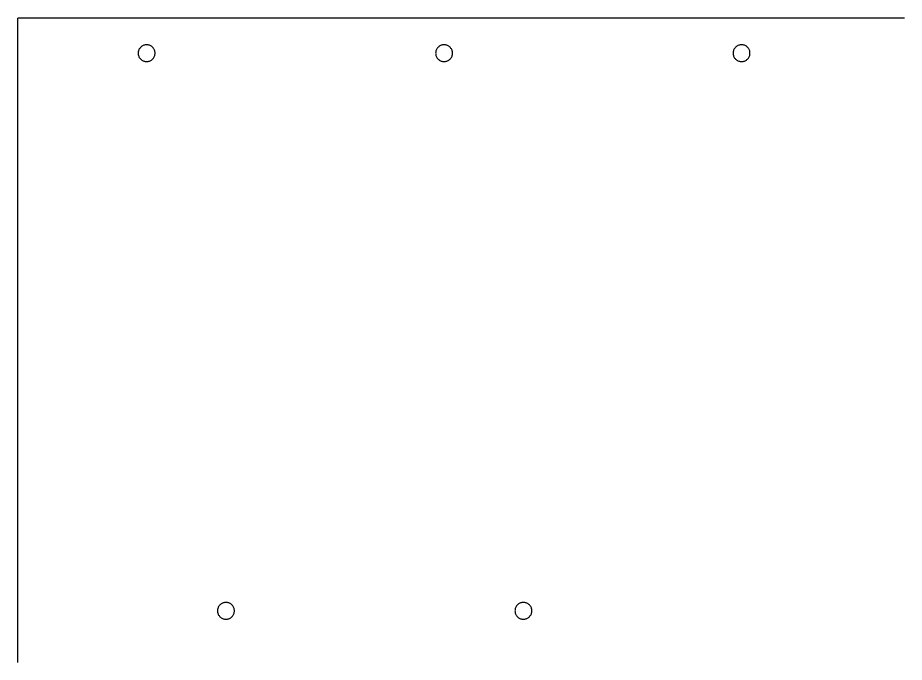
# Model space of a CAD drawing. Header units: millimetres. Extents: x 0 to 1218, y -458 to 26.
# Drawn here: x 860 to 1038.8, y -327.7 to -197.7 of the extents above; entities that cross this region are included whole.
import ezdxf

# ---------------------------------------------------------------- set-up
doc = ezdxf.new("R2010")
doc.units = ezdxf.units.MM
doc.layers.add('GEOMETRY', color=7, linetype='Continuous')

msp = doc.modelspace()

# ---------------------------------------------------------------- linework, layer by layer
at = {"layer": 'GEOMETRY'}
msp.add_lwpolyline([(860, -327.7843), (860, -327.5344), (860, -327.2844), (860, -327.0344), (860, -326.7845), (860, -326.5345), (860, -326.2845), (860, -326.0346), (860, -325.7846), (860, -325.5346), (860, -325.2847), (860, -325.0347), (860, -324.7847), (860, -324.5348), (860, -324.2848), (860, -324.0348), (860, -323.7849), (860, -323.5349), (860, -323.2849), (860, -323.035), (860, -322.785), (860, -322.535), (860, -322.2851), (860, -322.0351), (860, -321.7851), (860, -321.5352), (860, -321.2852), (860, -321.0352), (860, -320.7853), (860, -320.5353), (860, -320.2853), (860, -320.0354), (860, -319.7854), (860, -319.5354), (860, -319.2855), (860, -319.0355), (860, -318.7855), (860, -318.5356), (860, -318.2856), (860, -318.0356), (860, -317.7857), (860, -317.5357), (860, -317.2857), (860, -317.0358), (860, -316.7858), (860, -316.5358), (860, -316.2859), (860, -316.0359), (860, -315.7859), (860, -315.536), (860, -315.286), (860, -315.0361), (860, -314.7861), (860, -314.5361), (860, -314.2862), (860, -314.0362), (860, -313.7862), (860, -313.5363), (860, -313.2863), (860, -313.0363), (860, -312.7864), (860, -312.5364), (860, -312.2864), (860, -312.0365), (860, -311.7865), (860, -311.5365), (860, -311.2866), (860, -311.0366), (860, -310.7866), (860, -310.5367), (860, -310.2867), (860, -310.0367), (860, -309.7868), (860, -309.5368), (860, -309.2868), (860, -309.0369), (860, -308.7869), (860, -308.5369), (860, -308.287), (860, -308.037), (860, -307.787), (860, -307.5371), (860, -307.2871), (860, -307.0371), (860, -306.7872), (860, -306.5372), (860, -306.2872), (860, -306.0373), (860, -305.7873), (860, -305.5373), (860, -305.2874), (860, -305.0374), (860, -304.7874), (860, -304.5375), (860, -304.2875), (860, -304.0375), (860, -303.7876), (860, -303.5376), (860, -303.2876), (860, -303.0377), (860, -302.7877), (860, -302.5377), (860, -302.2878), (860, -302.0378), (860, -301.7878), (860, -301.5379), (860, -301.2879), (860, -301.0379), (860, -300.788), (860, -300.538), (860, -300.2881), (860, -300.0381), (860, -299.7881), (860, -299.5382), (860, -299.2882), (860, -299.0382), (860, -298.7883), (860, -298.5383), (860, -298.2883), (860, -298.0384), (860, -297.7884), (860, -297.5384), (860, -297.2885), (860, -297.0385), (860, -296.7885), (860, -296.5386), (860, -296.2886), (860, -296.0386), (860, -295.7887), (860, -295.5387), (860, -295.2887), (860, -295.0388), (860, -294.7888), (860, -294.5388), (860, -294.2889), (860, -294.0389), (860, -293.7889), (860, -293.539), (860, -293.289), (860, -293.039), (860, -292.7891), (860, -292.5391), (860, -292.2891), (860, -292.0392), (860, -291.7892), (860, -291.5392), (860, -291.2893), (860, -291.0393), (860, -290.7893), (860, -290.5394), (860, -290.2894), (860, -290.0394), (860, -289.7895), (860, -289.5395), (860, -289.2895), (860, -289.0396), (860, -288.7896), (860, -288.5396), (860, -288.2897), (860, -288.0397), (860, -287.7897), (860, -287.5398), (860, -287.2898), (860, -287.0398), (860, -286.7899), (860, -286.5399), (860, -286.29), (860, -286.04), (860, -285.79), (860, -285.5401), (860, -285.2901), (860, -285.0401), (860, -284.7902), (860, -284.5402), (860, -284.2902), (860, -284.0403), (860, -283.7903), (860, -283.5403), (860, -283.2904), (860, -283.0404), (860, -282.7904), (860, -282.5405), (860, -282.2905), (860, -282.0405), (860, -281.7906), (860, -281.5406), (860, -281.2906), (860, -281.0407), (860, -280.7907), (860, -280.5407), (860, -280.2908), (860, -280.0408), (860, -279.7908), (860, -279.5409), (860, -279.2909), (860, -279.0409), (860, -278.791), (860, -278.541), (860, -278.291), (860, -278.0411), (860, -277.7911), (860, -277.5411), (860, -277.2912), (860, -277.0412), (860, -276.7912), (860, -276.5413), (860, -276.2913), (860, -276.0413), (860, -275.7914), (860, -275.5414), (860, -275.2914), (860, -275.0415), (860, -274.7915), (860, -274.5415), (860, -274.2916), (860, -274.0416), (860, -273.7916), (860, -273.5417), (860, -273.2917), (860, -273.0417), (860, -272.7918), (860, -272.5418), (860, -272.2918), (860, -272.0419), (860, -271.7919), (860, -271.542), (860, -271.292), (860, -271.042), (860, -270.7921), (860, -270.5421), (860, -270.2921), (860, -270.0422), (860, -269.7922), (860, -269.5422), (860, -269.2923), (860, -269.0423), (860, -268.7923), (860, -268.5424), (860, -268.2924), (860, -268.0424), (860, -267.7925), (860, -267.5425), (860, -267.2925), (860, -267.0426), (860, -266.7926), (860, -266.5426), (860, -266.2927), (860, -266.0427), (860, -265.7927), (860, -265.5428), (860, -265.2928), (860, -265.0428), (860, -264.7929), (860, -264.5429), (860, -264.2929), (860, -264.043), (860, -263.793), (860, -263.543), (860, -263.2931), (860, -263.0431), (860, -262.7931), (860, -262.5432), (860, -262.2932), (860, -262.0432), (860, -261.7933), (860, -261.5433), (860, -261.2933), (860, -261.0434), (860, -260.7934), (860, -260.5434), (860, -260.2935), (860, -260.0435), (860, -259.7935), (860, -259.5436), (860, -259.2936), (860, -259.0436), (860, -258.7937), (860, -258.5437), (860, -258.2937), (860, -258.0438), (860, -257.7938), (860, -257.5439), (860, -257.2939), (860, -257.0439), (860, -256.794), (860, -256.544), (860, -256.294), (860, -256.0441), (860, -255.7941), (860, -255.5441), (860, -255.2942), (860, -255.0442), (860, -254.7942), (860, -254.5443), (860, -254.2943), (860, -254.0443), (860, -253.7944), (860, -253.5444), (860, -253.2944), (860, -253.0445), (860, -252.7945), (860, -252.5445), (860, -252.2946), (860, -252.0446), (860, -251.7946), (860, -251.5447), (860, -251.2947), (860, -251.0447), (860, -250.7948), (860, -250.5448), (860, -250.2948), (860, -250.0449), (860, -249.7949), (860, -249.5449), (860, -249.295), (860, -249.045), (860, -248.795), (860, -248.5451), (860, -248.2951), (860, -248.0451), (860, -247.7952), (860, -247.5452), (860, -247.2952), (860, -247.0453), (860, -246.7953), (860, -246.5453), (860, -246.2954), (860, -246.0454), (860, -245.7954), (860, -245.5455), (860, -245.2955), (860, -245.0455), (860, -244.7956), (860, -244.5456), (860, -244.2956), (860, -244.0457), (860, -243.7957), (860, -243.5457), (860, -243.2958), (860, -243.0458), (860, -242.7959), (860, -242.5459), (860, -242.2959), (860, -242.046), (860, -241.796), (860, -241.546), (860, -241.2961), (860, -241.0461), (860, -240.7961), (860, -240.5462), (860, -240.2962), (860, -240.0462), (860, -239.7963), (860, -239.5463), (860, -239.2963), (860, -239.0464), (860, -238.7964), (860, -238.5464), (860, -238.2965), (860, -238.0465), (860, -237.7965), (860, -237.5466), (860, -237.2966), (860, -237.0466), (860, -236.7967), (860, -236.5467), (860, -236.2967), (860, -236.0468), (860, -235.7968), (860, -235.5468), (860, -235.2969), (860, -235.0469), (860, -234.7969), (860, -234.547), (860, -234.297), (860, -234.047), (860, -233.7971), (860, -233.5471), (860, -233.2971), (860, -233.0472), (860, -232.7972), (860, -232.5472), (860, -232.2973), (860, -232.0473), (860, -231.7973), (860, -231.5474), (860, -231.2974), (860, -231.0474), (860, -230.7975), (860, -230.5475), (860, -230.2975), (860, -230.0476), (860, -229.7976), (860, -229.5476), (860, -229.2977), (860, -229.0477), (860, -228.7978), (860, -228.5478), (860, -228.2978), (860, -228.0479), (860, -227.7979), (860, -227.5479), (860, -227.298), (860, -227.048), (860, -226.798), (860, -226.5481), (860, -226.2981), (860, -226.0481), (860, -225.7982), (860, -225.5482), (860, -225.2982), (860, -225.0483), (860, -224.7983), (860, -224.5483), (860, -224.2984), (860, -224.0484), (860, -223.7984), (860, -223.5485), (860, -223.2985), (860, -223.0485), (860, -222.7986), (860, -222.5486), (860, -222.2986), (860, -222.0487), (860, -221.7987), (860, -221.5487), (860, -221.2988), (860, -221.0488), (860, -220.7988), (860, -220.5489), (860, -220.2989), (860, -220.0489), (860, -219.799), (860, -219.549), (860, -219.299), (860, -219.0491), (860, -218.7991), (860, -218.5491), (860, -218.2992), (860, -218.0492), (860, -217.7992), (860, -217.5493), (860, -217.2993), (860, -217.0493), (860, -216.7994), (860, -216.5494), (860, -216.2994), (860, -216.0495), (860, -215.7995), (860, -215.5495), (860, -215.2996), (860, -215.0496), (860, -214.7996), (860, -214.5497), (860, -214.2997), (860, -214.0498), (860, -213.7998), (860, -213.5498), (860, -213.2999), (860, -213.0499), (860, -212.7999), (860, -212.55), (860, -212.3), (860, -212.05), (860, -211.8001), (860, -211.5501), (860, -211.3001), (860, -211.0502), (860, -210.8002), (860, -210.5502), (860, -210.3003), (860, -210.0503), (860, -209.8003), (860, -209.5504), (860, -209.3004), (860, -209.0504), (860, -208.8005), (860, -208.5505), (860, -208.3005), (860, -208.0506), (860, -207.8006), (860, -207.5506), (860, -207.3007), (860, -207.0507), (860, -206.8007), (860, -206.5508), (860, -206.3008), (860, -206.0508), (860, -205.8009), (860, -205.5509), (860, -205.3009), (860, -205.051), (860, -204.801), (860, -204.551), (860, -204.3011), (860, -204.0511), (860, -203.8011), (860, -203.5512), (860, -203.3012), (860, -203.0512), (860, -202.8013), (860, -202.5513), (860, -202.3013), (860, -202.0514), (860, -201.8014), (860, -201.5514), (860, -201.3015), (860, -201.0515), (860, -200.8015), (860, -200.5516), (860, -200.3016), (860, -200.0517), (860, -199.8017), (860, -199.5517), (860, -199.3018), (860, -199.0518), (860, -198.8018), (860, -198.5519), (860, -198.3019), (860, -198.0519), (860, -197.802), (860.148, -197.7), (860.398, -197.7), (860.6479, -197.7), (860.8979, -197.7), (861.1479, -197.7), (861.3978, -197.7), (861.6478, -197.7), (861.8978, -197.7), (862.1477, -197.7), (862.3977, -197.7), (862.6477, -197.7), (862.8976, -197.7), (863.1476, -197.7), (863.3976, -197.7), (863.6475, -197.7), (863.8975, -197.7), (864.1475, -197.7), (864.3974, -197.7), (864.6474, -197.7), (864.8974, -197.7), (865.1473, -197.7), (865.3973, -197.7), (865.6473, -197.7), (865.8972, -197.7), (866.1472, -197.7), (866.3972, -197.7), (866.6471, -197.7), (866.8971, -197.7), (867.1471, -197.7), (867.397, -197.7), (867.647, -197.7), (867.897, -197.7), (868.1469, -197.7), (868.3969, -197.7), (868.6469, -197.7), (868.8968, -197.7), (869.1468, -197.7), (869.3968, -197.7), (869.6467, -197.7), (869.8967, -197.7), (870.1467, -197.7), (870.3966, -197.7), (870.6466, -197.7), (870.8966, -197.7), (871.1465, -197.7), (871.3965, -197.7), (871.6465, -197.7), (871.8964, -197.7), (872.1464, -197.7), (872.3963, -197.7), (872.6463, -197.7), (872.8963, -197.7), (873.1462, -197.7), (873.3962, -197.7), (873.6462, -197.7), (873.8961, -197.7), (874.1461, -197.7), (874.3961, -197.7), (874.646, -197.7), (874.896, -197.7), (875.146, -197.7), (875.3959, -197.7), (875.6459, -197.7), (875.8959, -197.7), (876.1458, -197.7), (876.3958, -197.7), (876.6458, -197.7), (876.8957, -197.7), (877.1457, -197.7), (877.3957, -197.7), (877.6456, -197.7), (877.8956, -197.7), (878.1456, -197.7), (878.3955, -197.7), (878.6455, -197.7), (878.8955, -197.7), (879.1454, -197.7), (879.3954, -197.7), (879.6454, -197.7), (879.8953, -197.7), (880.1453, -197.7), (880.3953, -197.7), (880.6452, -197.7), (880.8952, -197.7), (881.1452, -197.7), (881.3951, -197.7), (881.6451, -197.7), (881.8951, -197.7), (882.145, -197.7), (882.395, -197.7), (882.645, -197.7), (882.8949, -197.7), (883.1449, -197.7), (883.3949, -197.7), (883.6448, -197.7), (883.8948, -197.7), (884.1448, -197.7), (884.3947, -197.7), (884.6447, -197.7), (884.8947, -197.7), (885.1446, -197.7), (885.3946, -197.7), (885.6446, -197.7), (885.8945, -197.7), (886.1445, -197.7), (886.3944, -197.7), (886.6444, -197.7), (886.8944, -197.7), (887.1443, -197.7), (887.3943, -197.7), (887.6443, -197.7), (887.8942, -197.7), (888.1442, -197.7), (888.3942, -197.7), (888.6441, -197.7), (888.8941, -197.7), (889.1441, -197.7), (889.394, -197.7), (889.644, -197.7), (889.894, -197.7), (890.1439, -197.7), (890.3939, -197.7), (890.6439, -197.7), (890.8938, -197.7), (891.1438, -197.7), (891.3938, -197.7), (891.6437, -197.7), (891.8937, -197.7), (892.1437, -197.7), (892.3936, -197.7), (892.6436, -197.7), (892.8936, -197.7), (893.1435, -197.7), (893.3935, -197.7), (893.6435, -197.7), (893.8934, -197.7), (894.1434, -197.7), (894.3934, -197.7), (894.6433, -197.7), (894.8933, -197.7), (895.1433, -197.7), (895.3932, -197.7), (895.6432, -197.7), (895.8932, -197.7), (896.1431, -197.7), (896.3931, -197.7), (896.6431, -197.7), (896.893, -197.7), (897.143, -197.7), (897.393, -197.7), (897.6429, -197.7), (897.8929, -197.7), (898.1429, -197.7), (898.3928, -197.7), (898.6428, -197.7), (898.8928, -197.7), (899.1427, -197.7), (899.3927, -197.7), (899.6427, -197.7), (899.8926, -197.7), (900.1426, -197.7), (900.3926, -197.7), (900.6425, -197.7), (900.8925, -197.7), (901.1424, -197.7), (901.3924, -197.7), (901.6424, -197.7), (901.8923, -197.7), (902.1423, -197.7), (902.3923, -197.7), (902.6422, -197.7), (902.8922, -197.7), (903.1422, -197.7), (903.3921, -197.7), (903.6421, -197.7), (903.8921, -197.7), (904.142, -197.7), (904.392, -197.7), (904.642, -197.7), (904.8919, -197.7), (905.1419, -197.7), (905.3919, -197.7), (905.6418, -197.7), (905.8918, -197.7), (906.1418, -197.7), (906.3917, -197.7), (906.6417, -197.7), (906.8917, -197.7), (907.1416, -197.7), (907.3916, -197.7), (907.6416, -197.7), (907.8915, -197.7), (908.1415, -197.7), (908.3915, -197.7), (908.6414, -197.7), (908.8914, -197.7), (909.1414, -197.7), (909.3913, -197.7), (909.6413, -197.7), (909.8913, -197.7), (910.1412, -197.7), (910.3912, -197.7), (910.6412, -197.7), (910.8911, -197.7), (911.1411, -197.7), (911.3911, -197.7), (911.641, -197.7), (911.891, -197.7), (912.141, -197.7), (912.3909, -197.7), (912.6409, -197.7), (912.8909, -197.7), (913.1408, -197.7), (913.3908, -197.7), (913.6408, -197.7), (913.8907, -197.7), (914.1407, -197.7), (914.3907, -197.7), (914.6406, -197.7), (914.8906, -197.7), (915.1405, -197.7), (915.3905, -197.7), (915.6405, -197.7), (915.8904, -197.7), (916.1404, -197.7), (916.3904, -197.7), (916.6403, -197.7), (916.8903, -197.7), (917.1403, -197.7), (917.3902, -197.7), (917.6402, -197.7), (917.8902, -197.7), (918.1401, -197.7), (918.3901, -197.7), (918.6401, -197.7), (918.89, -197.7), (919.14, -197.7), (919.39, -197.7), (919.6399, -197.7), (919.8899, -197.7), (920.1399, -197.7), (920.3898, -197.7), (920.6398, -197.7), (920.8898, -197.7), (921.1397, -197.7), (921.3897, -197.7), (921.6397, -197.7), (921.8896, -197.7), (922.1396, -197.7), (922.3896, -197.7), (922.6395, -197.7), (922.8895, -197.7), (923.1395, -197.7), (923.3894, -197.7), (923.6394, -197.7), (923.8894, -197.7), (924.1393, -197.7), (924.3893, -197.7), (924.6393, -197.7), (924.8892, -197.7), (925.1392, -197.7), (925.3892, -197.7), (925.6391, -197.7), (925.8891, -197.7), (926.1391, -197.7), (926.389, -197.7), (926.639, -197.7), (926.889, -197.7), (927.1389, -197.7), (927.3889, -197.7), (927.6389, -197.7), (927.8888, -197.7), (928.1388, -197.7), (928.3888, -197.7), (928.6387, -197.7), (928.8887, -197.7), (929.1387, -197.7), (929.3886, -197.7), (929.6386, -197.7), (929.8885, -197.7), (930.1385, -197.7), (930.3885, -197.7), (930.6384, -197.7), (930.8884, -197.7), (931.1384, -197.7), (931.3883, -197.7), (931.6383, -197.7), (931.8883, -197.7), (932.1382, -197.7), (932.3882, -197.7), (932.6382, -197.7), (932.8881, -197.7), (933.1381, -197.7), (933.3881, -197.7), (933.638, -197.7), (933.888, -197.7), (934.138, -197.7), (934.3879, -197.7), (934.6379, -197.7), (934.8879, -197.7), (935.1378, -197.7), (935.3878, -197.7), (935.6378, -197.7), (935.8877, -197.7), (936.1377, -197.7), (936.3877, -197.7), (936.6376, -197.7), (936.8876, -197.7), (937.1376, -197.7), (937.3875, -197.7), (937.6375, -197.7), (937.8875, -197.7), (938.1374, -197.7), (938.3874, -197.7), (938.6374, -197.7), (938.8873, -197.7), (939.1373, -197.7), (939.3873, -197.7), (939.6372, -197.7), (939.8872, -197.7), (940.1372, -197.7), (940.3871, -197.7), (940.6371, -197.7), (940.8871, -197.7), (941.137, -197.7), (941.387, -197.7), (941.637, -197.7), (941.8869, -197.7), (942.1369, -197.7), (942.3869, -197.7), (942.6368, -197.7), (942.8868, -197.7), (943.1368, -197.7), (943.3867, -197.7), (943.6367, -197.7), (943.8866, -197.7), (944.1366, -197.7), (944.3866, -197.7), (944.6365, -197.7), (944.8865, -197.7), (945.1365, -197.7), (945.3864, -197.7), (945.6364, -197.7), (945.8864, -197.7), (946.1363, -197.7), (946.3863, -197.7), (946.6363, -197.7), (946.8862, -197.7), (947.1362, -197.7), (947.3862, -197.7), (947.6361, -197.7), (947.8861, -197.7), (948.1361, -197.7), (948.386, -197.7), (948.636, -197.7), (948.886, -197.7), (949.1359, -197.7), (949.3859, -197.7), (949.6359, -197.7), (949.8858, -197.7), (950.1358, -197.7), (950.3858, -197.7), (950.6357, -197.7), (950.8857, -197.7), (951.1357, -197.7), (951.3856, -197.7), (951.6356, -197.7), (951.8856, -197.7), (952.1355, -197.7), (952.3855, -197.7), (952.6355, -197.7), (952.8854, -197.7), (953.1354, -197.7), (953.3854, -197.7), (953.6353, -197.7), (953.8853, -197.7), (954.1353, -197.7), (954.3852, -197.7), (954.6352, -197.7), (954.8852, -197.7), (955.1351, -197.7), (955.3851, -197.7), (955.6351, -197.7), (955.885, -197.7), (956.135, -197.7), (956.385, -197.7), (956.6349, -197.7), (956.8849, -197.7), (957.1349, -197.7), (957.3848, -197.7), (957.6348, -197.7), (957.8848, -197.7), (958.1347, -197.7), (958.3847, -197.7), (958.6346, -197.7), (958.8846, -197.7), (959.1346, -197.7), (959.3845, -197.7), (959.6345, -197.7), (959.8845, -197.7), (960.1344, -197.7), (960.3844, -197.7), (960.6344, -197.7), (960.8843, -197.7), (961.1343, -197.7), (961.3843, -197.7), (961.6342, -197.7), (961.8842, -197.7), (962.1342, -197.7), (962.3841, -197.7), (962.6341, -197.7), (962.8841, -197.7), (963.134, -197.7), (963.384, -197.7), (963.634, -197.7), (963.8839, -197.7), (964.1339, -197.7), (964.3839, -197.7), (964.6338, -197.7), (964.8838, -197.7), (965.1338, -197.7), (965.3837, -197.7), (965.6337, -197.7), (965.8837, -197.7), (966.1336, -197.7), (966.3836, -197.7), (966.6336, -197.7), (966.8835, -197.7), (967.1335, -197.7), (967.3835, -197.7), (967.6334, -197.7), (967.8834, -197.7), (968.1334, -197.7), (968.3833, -197.7), (968.6333, -197.7), (968.8833, -197.7), (969.1332, -197.7), (969.3832, -197.7), (969.6332, -197.7), (969.8831, -197.7), (970.1331, -197.7), (970.3831, -197.7), (970.633, -197.7), (970.883, -197.7), (971.133, -197.7), (971.3829, -197.7), (971.6329, -197.7), (971.8829, -197.7), (972.1328, -197.7), (972.3828, -197.7), (972.6327, -197.7), (972.8827, -197.7), (973.1327, -197.7), (973.3826, -197.7), (973.6326, -197.7), (973.8826, -197.7), (974.1325, -197.7), (974.3825, -197.7), (974.6325, -197.7), (974.8824, -197.7), (975.1324, -197.7), (975.3824, -197.7), (975.6323, -197.7), (975.8823, -197.7), (976.1323, -197.7), (976.3822, -197.7), (976.6322, -197.7), (976.8822, -197.7), (977.1321, -197.7), (977.3821, -197.7), (977.6321, -197.7), (977.882, -197.7), (978.132, -197.7), (978.382, -197.7), (978.6319, -197.7), (978.8819, -197.7), (979.1319, -197.7), (979.3818, -197.7), (979.6318, -197.7), (979.8818, -197.7), (980.1317, -197.7), (980.3817, -197.7), (980.6317, -197.7), (980.8816, -197.7), (981.1316, -197.7), (981.3816, -197.7), (981.6315, -197.7), (981.8815, -197.7), (982.1315, -197.7), (982.3814, -197.7), (982.6314, -197.7), (982.8814, -197.7), (983.1313, -197.7), (983.3813, -197.7), (983.6313, -197.7), (983.8812, -197.7), (984.1312, -197.7), (984.3812, -197.7), (984.6311, -197.7), (984.8811, -197.7), (985.1311, -197.7), (985.381, -197.7), (985.631, -197.7), (985.881, -197.7), (986.1309, -197.7), (986.3809, -197.7), (986.6309, -197.7), (986.8808, -197.7), (987.1308, -197.7), (987.3807, -197.7), (987.6307, -197.7), (987.8807, -197.7), (988.1306, -197.7), (988.3806, -197.7), (988.6306, -197.7), (988.8805, -197.7), (989.1305, -197.7), (989.3805, -197.7), (989.6304, -197.7), (989.8804, -197.7), (990.1304, -197.7), (990.3803, -197.7), (990.6303, -197.7), (990.8803, -197.7), (991.1302, -197.7), (991.3802, -197.7), (991.6302, -197.7), (991.8801, -197.7), (992.1301, -197.7), (992.3801, -197.7), (992.63, -197.7), (992.88, -197.7), (993.13, -197.7), (993.3799, -197.7), (993.6299, -197.7), (993.8799, -197.7), (994.1298, -197.7), (994.3798, -197.7), (994.6298, -197.7), (994.8797, -197.7), (995.1297, -197.7), (995.3797, -197.7), (995.6296, -197.7), (995.8796, -197.7), (996.1296, -197.7), (996.3795, -197.7), (996.6295, -197.7), (996.8795, -197.7), (997.1294, -197.7), (997.3794, -197.7), (997.6294, -197.7), (997.8793, -197.7), (998.1293, -197.7), (998.3793, -197.7), (998.6292, -197.7), (998.8792, -197.7), (999.1292, -197.7), (999.3791, -197.7), (999.6291, -197.7), (999.8791, -197.7), (1000.129, -197.7), (1000.379, -197.7), (1000.629, -197.7), (1000.8789, -197.7), (1001.1289, -197.7), (1001.3788, -197.7), (1001.6288, -197.7), (1001.8788, -197.7), (1002.1287, -197.7), (1002.3787, -197.7), (1002.6287, -197.7), (1002.8786, -197.7), (1003.1286, -197.7), (1003.3786, -197.7), (1003.6285, -197.7), (1003.8785, -197.7), (1004.1285, -197.7), (1004.3784, -197.7), (1004.6284, -197.7), (1004.8784, -197.7), (1005.1283, -197.7), (1005.3783, -197.7), (1005.6283, -197.7), (1005.8782, -197.7), (1006.1282, -197.7), (1006.3782, -197.7), (1006.6281, -197.7), (1006.8781, -197.7), (1007.1281, -197.7), (1007.378, -197.7), (1007.628, -197.7), (1007.878, -197.7), (1008.1279, -197.7), (1008.3779, -197.7), (1008.6279, -197.7), (1008.8778, -197.7), (1009.1278, -197.7), (1009.3778, -197.7), (1009.6277, -197.7), (1009.8777, -197.7), (1010.1277, -197.7), (1010.3776, -197.7), (1010.6276, -197.7), (1010.8776, -197.7), (1011.1275, -197.7), (1011.3775, -197.7), (1011.6275, -197.7), (1011.8774, -197.7), (1012.1274, -197.7), (1012.3774, -197.7), (1012.6273, -197.7), (1012.8773, -197.7), (1013.1273, -197.7), (1013.3772, -197.7), (1013.6272, -197.7), (1013.8772, -197.7), (1014.1271, -197.7), (1014.3771, -197.7), (1014.6271, -197.7), (1014.877, -197.7), (1015.127, -197.7), (1015.377, -197.7), (1015.6269, -197.7), (1015.8769, -197.7), (1016.1268, -197.7), (1016.3768, -197.7), (1016.6268, -197.7), (1016.8767, -197.7), (1017.1267, -197.7), (1017.3767, -197.7), (1017.6266, -197.7), (1017.8766, -197.7), (1018.1266, -197.7), (1018.3765, -197.7), (1018.6265, -197.7), (1018.8765, -197.7), (1019.1264, -197.7), (1019.3764, -197.7), (1019.6264, -197.7), (1019.8763, -197.7), (1020.1263, -197.7), (1020.3763, -197.7), (1020.6262, -197.7), (1020.8762, -197.7), (1021.1262, -197.7), (1021.3761, -197.7), (1021.6261, -197.7), (1021.8761, -197.7), (1022.126, -197.7), (1022.376, -197.7), (1022.626, -197.7), (1022.8759, -197.7), (1023.1259, -197.7), (1023.3759, -197.7), (1023.6258, -197.7), (1023.8758, -197.7), (1024.1258, -197.7), (1024.3757, -197.7), (1024.6257, -197.7), (1024.8757, -197.7), (1025.1256, -197.7), (1025.3756, -197.7), (1025.6256, -197.7), (1025.8755, -197.7), (1026.1255, -197.7), (1026.3755, -197.7), (1026.6254, -197.7), (1026.8754, -197.7), (1027.1254, -197.7), (1027.3753, -197.7), (1027.6253, -197.7), (1027.8753, -197.7), (1028.1252, -197.7), (1028.3752, -197.7), (1028.6252, -197.7), (1028.8751, -197.7), (1029.1251, -197.7), (1029.3751, -197.7), (1029.625, -197.7), (1029.875, -197.7), (1030.1249, -197.7), (1030.3749, -197.7), (1030.6249, -197.7), (1030.8748, -197.7), (1031.1248, -197.7), (1031.3748, -197.7), (1031.6247, -197.7), (1031.8747, -197.7), (1032.1247, -197.7), (1032.3746, -197.7), (1032.6246, -197.7), (1032.8746, -197.7), (1033.1245, -197.7), (1033.3745, -197.7), (1033.6245, -197.7), (1033.8744, -197.7), (1034.1244, -197.7), (1034.3744, -197.7), (1034.6243, -197.7), (1034.8743, -197.7), (1035.1243, -197.7), (1035.3742, -197.7), (1035.6242, -197.7), (1035.8742, -197.7), (1036.1241, -197.7), (1036.3741, -197.7), (1036.6241, -197.7), (1036.874, -197.7), (1037.124, -197.7), (1037.374, -197.7), (1037.6239, -197.7), (1037.8739, -197.7), (1038.1239, -197.7), (1038.3738, -197.7), (1038.6238, -197.7), (1038.8738, -197.7)], dxfattribs=at)
for points in [[(887.7, -204.85), (887.6935, -204.7018), (887.6742, -204.5548), (887.6421, -204.41), (887.5975, -204.2686), (887.5407, -204.1315), (887.4722, -204), (887.3926, -203.8749), (887.3023, -203.7573), (887.2021, -203.6479), (887.0927, -203.5477), (886.9751, -203.4574), (886.85, -203.3778), (886.7185, -203.3093), (886.5814, -203.2525), (886.44, -203.2079), (886.2952, -203.1758), (886.1482, -203.1565), (886, -203.15), (885.8518, -203.1565), (885.7048, -203.1758), (885.56, -203.2079), (885.4186, -203.2525), (885.2815, -203.3093), (885.15, -203.3778), (885.0249, -203.4574), (884.9073, -203.5477), (884.7979, -203.6479), (884.6977, -203.7573), (884.6074, -203.8749), (884.5278, -204), (884.4593, -204.1315), (884.4025, -204.2686), (884.3579, -204.41), (884.3258, -204.5548), (884.3065, -204.7018), (884.3, -204.85), (884.3065, -204.9982), (884.3258, -205.1452), (884.3579, -205.29), (884.4025, -205.4314), (884.4593, -205.5685), (884.5278, -205.7), (884.6074, -205.8251), (884.6977, -205.9427), (884.7979, -206.0521), (884.9073, -206.1523), (885.0249, -206.2426), (885.15, -206.3222), (885.2815, -206.3907), (885.4186, -206.4475), (885.56, -206.4921), (885.7048, -206.5242), (885.8518, -206.5435), (886, -206.55), (886.1482, -206.5435), (886.2952, -206.5242), (886.44, -206.4921), (886.5814, -206.4475), (886.7185, -206.3907), (886.85, -206.3222), (886.9751, -206.2426), (887.0927, -206.1523), (887.2021, -206.0521), (887.3023, -205.9427), (887.3926, -205.8251), (887.4722, -205.7), (887.5407, -205.5685), (887.5975, -205.4314), (887.6421, -205.29), (887.6742, -205.1452), (887.6935, -204.9982)], [(947.7, -204.85), (947.6935, -204.7018), (947.6742, -204.5548), (947.6421, -204.41), (947.5975, -204.2686), (947.5407, -204.1315), (947.4722, -204), (947.3926, -203.8749), (947.3023, -203.7573), (947.2021, -203.6479), (947.0927, -203.5477), (946.9751, -203.4574), (946.85, -203.3778), (946.7185, -203.3093), (946.5814, -203.2525), (946.44, -203.2079), (946.2952, -203.1758), (946.1482, -203.1565), (946, -203.15), (945.8518, -203.1565), (945.7048, -203.1758), (945.56, -203.2079), (945.4186, -203.2525), (945.2815, -203.3093), (945.15, -203.3778), (945.0249, -203.4574), (944.9073, -203.5477), (944.7979, -203.6479), (944.6977, -203.7573), (944.6074, -203.8749), (944.5278, -204), (944.4593, -204.1315), (944.4025, -204.2686), (944.3579, -204.41), (944.3258, -204.5548), (944.3065, -204.7018), (944.3, -204.85), (944.3065, -204.9982), (944.3258, -205.1452), (944.3579, -205.29), (944.4025, -205.4314), (944.4593, -205.5685), (944.5278, -205.7), (944.6074, -205.8251), (944.6977, -205.9427), (944.7979, -206.0521), (944.9073, -206.1523), (945.0249, -206.2426), (945.15, -206.3222), (945.2815, -206.3907), (945.4186, -206.4475), (945.56, -206.4921), (945.7048, -206.5242), (945.8518, -206.5435), (946, -206.55), (946.1482, -206.5435), (946.2952, -206.5242), (946.44, -206.4921), (946.5814, -206.4475), (946.7185, -206.3907), (946.85, -206.3222), (946.9751, -206.2426), (947.0927, -206.1523), (947.2021, -206.0521), (947.3023, -205.9427), (947.3926, -205.8251), (947.4722, -205.7), (947.5407, -205.5685), (947.5975, -205.4314), (947.6421, -205.29), (947.6742, -205.1452), (947.6935, -204.9982)], [(1007.7, -204.85), (1007.6935, -204.7018), (1007.6742, -204.5548), (1007.6421, -204.41), (1007.5975, -204.2686), (1007.5407, -204.1315), (1007.4722, -204), (1007.3926, -203.8749), (1007.3023, -203.7573), (1007.2021, -203.6479), (1007.0927, -203.5477), (1006.9751, -203.4574), (1006.85, -203.3778), (1006.7185, -203.3093), (1006.5814, -203.2525), (1006.44, -203.2079), (1006.2952, -203.1758), (1006.1482, -203.1565), (1006, -203.15), (1005.8518, -203.1565), (1005.7048, -203.1758), (1005.56, -203.2079), (1005.4186, -203.2525), (1005.2815, -203.3093), (1005.15, -203.3778), (1005.0249, -203.4574), (1004.9073, -203.5477), (1004.7979, -203.6479), (1004.6977, -203.7573), (1004.6074, -203.8749), (1004.5278, -204), (1004.4593, -204.1315), (1004.4025, -204.2686), (1004.3579, -204.41), (1004.3258, -204.5548), (1004.3065, -204.7018), (1004.3, -204.85), (1004.3065, -204.9982), (1004.3258, -205.1452), (1004.3579, -205.29), (1004.4025, -205.4314), (1004.4593, -205.5685), (1004.5278, -205.7), (1004.6074, -205.8251), (1004.6977, -205.9427), (1004.7979, -206.0521), (1004.9073, -206.1523), (1005.0249, -206.2426), (1005.15, -206.3222), (1005.2815, -206.3907), (1005.4186, -206.4475), (1005.56, -206.4921), (1005.7048, -206.5242), (1005.8518, -206.5435), (1006, -206.55), (1006.1482, -206.5435), (1006.2952, -206.5242), (1006.44, -206.4921), (1006.5814, -206.4475), (1006.7185, -206.3907), (1006.85, -206.3222), (1006.9751, -206.2426), (1007.0927, -206.1523), (1007.2021, -206.0521), (1007.3023, -205.9427), (1007.3926, -205.8251), (1007.4722, -205.7), (1007.5407, -205.5685), (1007.5975, -205.4314), (1007.6421, -205.29), (1007.6742, -205.1452), (1007.6935, -204.9982)], [(903.7, -317.35), (903.6935, -317.2018), (903.6742, -317.0548), (903.6421, -316.91), (903.5975, -316.7686), (903.5407, -316.6315), (903.4722, -316.5), (903.3926, -316.3749), (903.3023, -316.2573), (903.2021, -316.1479), (903.0927, -316.0477), (902.9751, -315.9574), (902.85, -315.8778), (902.7185, -315.8093), (902.5814, -315.7525), (902.44, -315.7079), (902.2952, -315.6758), (902.1482, -315.6565), (902, -315.65), (901.8518, -315.6565), (901.7048, -315.6758), (901.56, -315.7079), (901.4186, -315.7525), (901.2815, -315.8093), (901.15, -315.8778), (901.0249, -315.9574), (900.9073, -316.0477), (900.7979, -316.1479), (900.6977, -316.2573), (900.6074, -316.3749), (900.5278, -316.5), (900.4593, -316.6315), (900.4025, -316.7686), (900.3579, -316.91), (900.3258, -317.0548), (900.3065, -317.2018), (900.3, -317.35), (900.3065, -317.4982), (900.3258, -317.6452), (900.3579, -317.79), (900.4025, -317.9314), (900.4593, -318.0685), (900.5278, -318.2), (900.6074, -318.3251), (900.6977, -318.4427), (900.7979, -318.5521), (900.9073, -318.6523), (901.0249, -318.7426), (901.15, -318.8222), (901.2815, -318.8907), (901.4186, -318.9475), (901.56, -318.9921), (901.7048, -319.0242), (901.8518, -319.0435), (902, -319.05), (902.1482, -319.0435), (902.2952, -319.0242), (902.44, -318.9921), (902.5814, -318.9475), (902.7185, -318.8907), (902.85, -318.8222), (902.9751, -318.7426), (903.0927, -318.6523), (903.2021, -318.5521), (903.3023, -318.4427), (903.3926, -318.3251), (903.4722, -318.2), (903.5407, -318.0685), (903.5975, -317.9314), (903.6421, -317.79), (903.6742, -317.6452), (903.6935, -317.4982)], [(963.7, -317.35), (963.6935, -317.2018), (963.6742, -317.0548), (963.6421, -316.91), (963.5975, -316.7686), (963.5407, -316.6315), (963.4722, -316.5), (963.3926, -316.3749), (963.3023, -316.2573), (963.2021, -316.1479), (963.0927, -316.0477), (962.9751, -315.9574), (962.85, -315.8778), (962.7185, -315.8093), (962.5814, -315.7525), (962.44, -315.7079), (962.2952, -315.6758), (962.1482, -315.6565), (962, -315.65), (961.8518, -315.6565), (961.7048, -315.6758), (961.56, -315.7079), (961.4186, -315.7525), (961.2815, -315.8093), (961.15, -315.8778), (961.0249, -315.9574), (960.9073, -316.0477), (960.7979, -316.1479), (960.6977, -316.2573), (960.6074, -316.3749), (960.5278, -316.5), (960.4593, -316.6315), (960.4025, -316.7686), (960.3579, -316.91), (960.3258, -317.0548), (960.3065, -317.2018), (960.3, -317.35), (960.3065, -317.4982), (960.3258, -317.6452), (960.3579, -317.79), (960.4025, -317.9314), (960.4593, -318.0685), (960.5278, -318.2), (960.6074, -318.3251), (960.6977, -318.4427), (960.7979, -318.5521), (960.9073, -318.6523), (961.0249, -318.7426), (961.15, -318.8222), (961.2815, -318.8907), (961.4186, -318.9475), (961.56, -318.9921), (961.7048, -319.0242), (961.8518, -319.0435), (962, -319.05), (962.1482, -319.0435), (962.2952, -319.0242), (962.44, -318.9921), (962.5814, -318.9475), (962.7185, -318.8907), (962.85, -318.8222), (962.9751, -318.7426), (963.0927, -318.6523), (963.2021, -318.5521), (963.3023, -318.4427), (963.3926, -318.3251), (963.4722, -318.2), (963.5407, -318.0685), (963.5975, -317.9314), (963.6421, -317.79), (963.6742, -317.6452), (963.6935, -317.4982)]]:
    msp.add_lwpolyline(points, close=True, dxfattribs=at)

doc.saveas('drawing.dxf')
